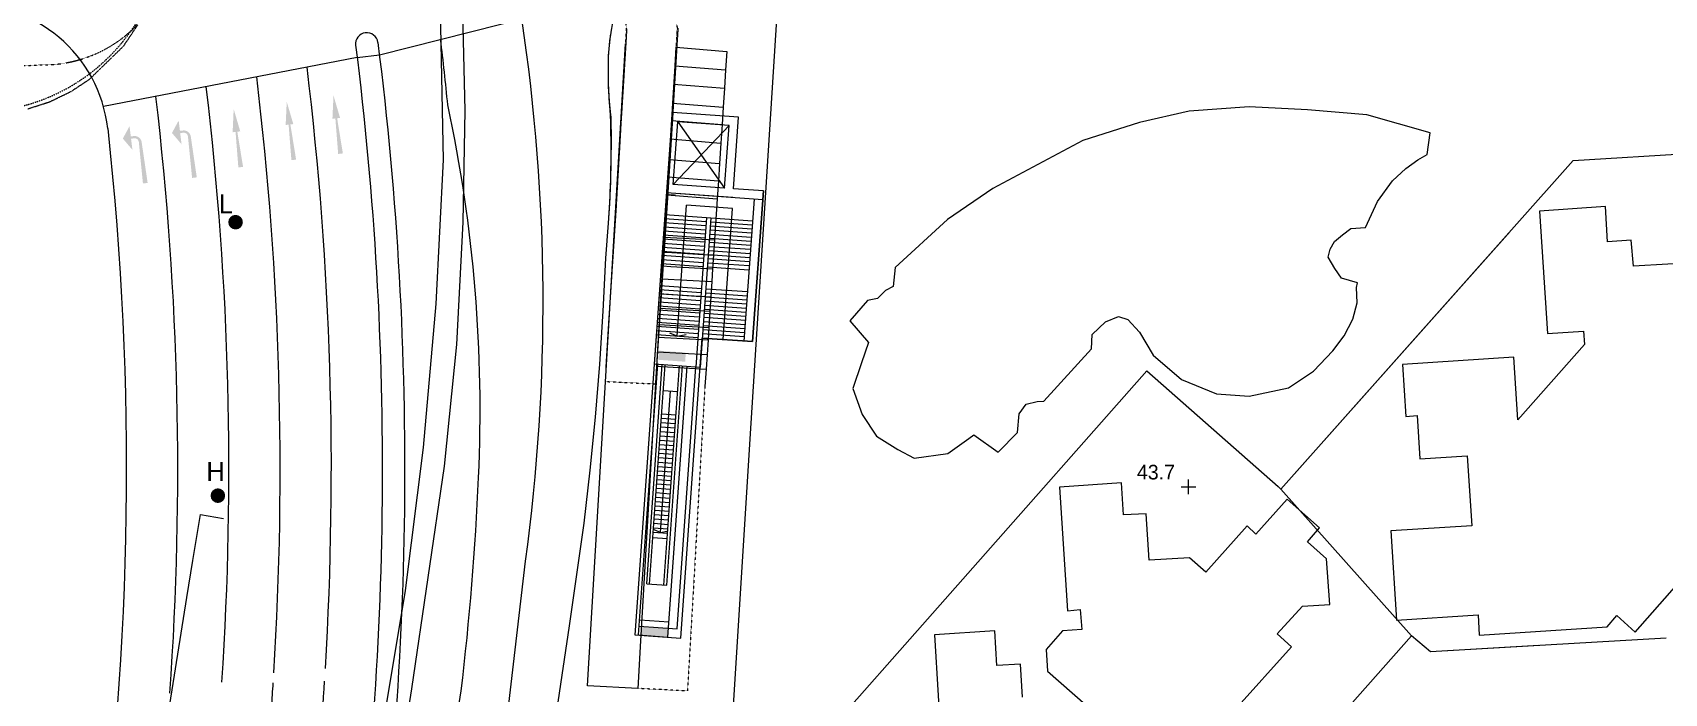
# Model space of a CAD drawing. Header units: millimetres. Extents: x 833924389 to 835767163, y 817400000 to 818811854.
# Drawn here: x 835332009 to 835443568, y 818164845 to 818209986 of the extents above; entities that cross this region are included whole.
import ezdxf
from ezdxf.enums import TextEntityAlignment as Align

# ---------------------------------------------------------------- set-up
doc = ezdxf.new("R2010")
doc.units = ezdxf.units.MM
doc.header["$LTSCALE"] = 10
doc.header["$MEASUREMENT"] = 0
for name, pattern in [('11nw24d$1$DGN Style 5', [1.174922, 0.503538, -0.671384]), ('DGN Style 2', [15.39188, 9.235128, -6.156752]), ('HIDDEN', [0.375, 0.25, -0.125])]:
    doc.linetypes.add(name, pattern=pattern)
doc.layers.add('01_Base_Plan', color=5, linetype='Continuous', lineweight=5)
doc.styles.add('11nw24d$0$Style-WORKING', font='WORKING.shx')
doc.styles.add('11nw24d$1$Style-ENGINEERING', font='ENGINEERING.shx')

# ---------------------------------------------------------------- blocks, each defined once
blk = doc.blocks.new('11nw24d$0$SPOTHT')
at = {"layer": '01_Base_Plan', "linetype": 'Continuous', "lineweight": 13}
for p, q in [((-0.5, 0), (0.5, 0)), ((0, -0.5), (0, 0.5))]:
    blk.add_line(p, q, dxfattribs=at)
blk = doc.blocks.new('11nw24d$0$UTILP')
at = {"layer": '01_Base_Plan', "linetype": 'Continuous', "lineweight": 13}
h = blk.add_hatch(color=256, dxfattribs=at)
edge = h.paths.add_edge_path()
edge.add_arc((0, 0), 0.5, 0, 360)

msp = doc.modelspace()

# ---------------------------------------------------------------- hatches: boundary and pattern name
at = {"layer": '01_Base_Plan'}
for points in [[(835353028, 818204164), (835352827, 818204140), (835353220, 818201736), (835352898, 818201697), (835352707, 818204125), (835352506, 818204101), (835352579, 818205688)], [(835346204, 818203243), (835346003, 818203219), (835346397, 818200815), (835346074, 818200776), (835345883, 818203204), (835345683, 818203180), (835345755, 818204767)], [(835349831, 818203739), (835349630, 818203715), (835350023, 818201312), (835349701, 818201273), (835349510, 818203701), (835349309, 818203676), (835349382, 818205263)], [(835338176, 818202749), (835338634, 818203596), (835338720, 818202894), (835338924, 818202919), (835338924, 818202919, -0.4077774), (835339463, 818202508), (835339463, 818202508), (835339873, 818199718), (835339551, 818199679), (835339270, 818202506), (835339270, 818202506, 0.4207693), (835338945, 818202766), (835338945, 818202766), (835338739, 818202740), (835338833, 818201978)], [(835341535, 818203131), (835341993, 818203978), (835342079, 818203276), (835342283, 818203301), (835342283, 818203301, -0.4077774), (835342822, 818202890), (835342822, 818202890), (835343232, 818200100), (835342910, 818200060), (835342629, 818202888), (835342629, 818202888, 0.4207693), (835342304, 818203147), (835342304, 818203147), (835342098, 818203122), (835342192, 818202359)]]:
    msp.add_hatch(color=256, dxfattribs=at).paths.add_polyline_path(points)
at = {"layer": '01_Base_Plan', "linetype": 'Continuous'}
h = msp.add_hatch(color=256, dxfattribs=at)
edge = h.paths.add_edge_path()
edge.add_arc((835344674, 818178351), 500, 0, 360)

# ---------------------------------------------------------------- linework, layer by layer
at = {"layer": '01_Base_Plan', "linetype": 'HIDDEN', "ltscale": 10}
for p, q in [((835339194, 818210522), (835338197, 818209040)), ((835372621, 818210248), (835372420, 818206903)), ((835376126, 818210301), (835375814, 818205199)), ((835335880, 818206789), (835338197, 818209040)), ((835375789, 818204334), (835376031, 818208880)), ((835334624, 818205961), (835335880, 818206789)), ((835372420, 818206903), (835372232, 818203895)), ((835333179, 818205264), (835334624, 818205961)), ((835331671, 818204776), (835333179, 818205264)), ((835375490, 818199551), (835375789, 818204334)), ((835375814, 818205199), (835375623, 818202168)), ((835372232, 818203895), (835372056, 818200822)), ((835375623, 818202168), (835375426, 818198921)), ((835372056, 818200822), (835371881, 818197816)), ((835375230, 818195503), (835375490, 818199551)), ((835375426, 818198921), (835375959, 818198891)), ((835371881, 818197816), (835371586, 818193317)), ((835374892, 818190407), (835375230, 818195503)), ((835371586, 818193317), (835371391, 818190276)), ((835371391, 818190276), (835371193, 818187061)), ((835374678, 818187061), (835374892, 818190407))]:
    msp.add_line(p, q, dxfattribs=at)
at = {"layer": '01_Base_Plan', "linetype": 'Continuous'}
for p, q in [((835369933, 818165352), (835372533, 818209213)), ((835375912, 818207727), (835379385, 818207440)), ((835375834, 818206466), (835379303, 818206187)), ((835375755, 818205176), (835379219, 818204898)), ((835380268, 818204201), (835376737, 818204453)), ((835375682, 818203985), (835379142, 818203707)), ((835375808, 818199607), (835376114, 818203896)), ((835379626, 818203645), (835375808, 818199607)), ((835379626, 818203645), (835376114, 818203896)), ((835376114, 818203896), (835379320, 818199356)), ((835379320, 818199356), (835379626, 818203645)), ((835379919, 818199313), (835380268, 818204201)), ((835375605, 818202724), (835379059, 818202446)), ((835375518, 818201322), (835378968, 818201043)), ((835375446, 818200134), (835378891, 818199855)), ((835375344, 818199038), (835374509, 818187348)), ((835375370, 818198902), (835375193, 818196013)), ((835381927, 818198568), (835375344, 818199038)), ((835379876, 818198715), (835375344, 818199038)), ((835375370, 818198906), (835378811, 818198628)), ((835379320, 818199356), (835375808, 818199607)), ((835381970, 818199167), (835379919, 818199313)), ((835381970, 818199167), (835381235, 818188873)), ((835376073, 818189241), (835376712, 818198189)), ((835379854, 818197964), (835376712, 818198189)), ((835378811, 818198628), (835378628, 818195823)), ((835379215, 818189017), (835379854, 818197964)), ((835381328, 818198611), (835380636, 818188916)), ((835378020, 818196501), (835375177, 818196704)), ((835378040, 818196781), (835375197, 818196983)), ((835378060, 818197060), (835375217, 818197263)), ((835381222, 818197115), (835375237, 818197542)), ((835378080, 818197339), (835377352, 818187145)), ((835378379, 818197318), (835377651, 818187124)), ((835381182, 818196556), (835378339, 818196759)), ((835381202, 818196836), (835378359, 818197039)), ((835375193, 818196013), (835374651, 818187196)), ((835377940, 818195384), (835375097, 818195587)), ((835377960, 818195663), (835375117, 818195866)), ((835377980, 818195943), (835375137, 818196146)), ((835378000, 818196222), (835375157, 818196425)), ((835375193, 818196019), (835378628, 818195823)), ((835381102, 818195439), (835378259, 818195642)), ((835381122, 818195719), (835378279, 818195921)), ((835381142, 818195998), (835378299, 818196201)), ((835381162, 818196277), (835378319, 818196480)), ((835377860, 818194267), (835375018, 818194470)), ((835377880, 818194546), (835375037, 818194749)), ((835377900, 818194826), (835375057, 818195028)), ((835377920, 818195105), (835375077, 818195308)), ((835381022, 818194322), (835378179, 818194525)), ((835381042, 818194601), (835378199, 818194804)), ((835381062, 818194881), (835378219, 818195084)), ((835381082, 818195160), (835378239, 818195363)), ((835377840, 818193988), (835374998, 818194191)), ((835380982, 818193763), (835378140, 818193966)), ((835381002, 818194043), (835378160, 818194246)), ((835377694, 818191933), (835374851, 818192136)), ((835377714, 818192212), (835374871, 818192415)), ((835377734, 818192492), (835374891, 818192694)), ((835374955, 818192141), (835378376, 818191947)), ((835375018, 818193168), (835378442, 818192973)), ((835380856, 818191988), (835378013, 818192191)), ((835380876, 818192267), (835378033, 818192470)), ((835377614, 818190816), (835374771, 818191019)), ((835377634, 818191095), (835374791, 818191298)), ((835377654, 818191374), (835374811, 818191577)), ((835377674, 818191654), (835374831, 818191857)), ((835374894, 818191158), (835378312, 818190964)), ((835380776, 818190871), (835377933, 818191074)), ((835380796, 818191150), (835377953, 818191353)), ((835380816, 818191429), (835377973, 818191632)), ((835380836, 818191709), (835377993, 818191912)), ((835377534, 818189699), (835374692, 818189901)), ((835377554, 818189978), (835374711, 818190181)), ((835377574, 818190257), (835374731, 818190460)), ((835377594, 818190536), (835374751, 818190739)), ((835374826, 818190035), (835378238, 818189841)), ((835380696, 818189754), (835377853, 818189957)), ((835380716, 818190033), (835377873, 818190236)), ((835380736, 818190312), (835377893, 818190515)), ((835380756, 818190592), (835377913, 818190794)), ((835377494, 818189140), (835374652, 818189343)), ((835377514, 818189419), (835374672, 818189622)), ((835374773, 818189184), (835378183, 818188991)), ((835376073, 818189241), (835375563, 818189458)), ((835376073, 818189241), (835376685, 818189356)), ((835381235, 818188873), (835377794, 818189119)), ((835380656, 818189195), (835377814, 818189398)), ((835380676, 818189474), (835377834, 818189677)), ((835374712, 818188188), (835378118, 818187995)), ((835373438, 818168831), (835374759, 818187330)), ((835374651, 818187196), (835373578, 818168426)), ((835373991, 818172325), (835375060, 818187309)), ((835374191, 818172311), (835375260, 818187294)), ((835374509, 818187348), (835377651, 818187124)), ((835374651, 818187196), (835378054, 818187005)), ((835375161, 818172242), (835376230, 818187225)), ((835375360, 818172227), (835376429, 818187211)), ((835375433, 818168688), (835376754, 818187188)), ((835376075, 818169244), (835377352, 818187145)), ((835378054, 818187005), (835377975, 818185802)), ((835374929, 818175828), (835375620, 818185512)), ((835375135, 818185547), (835376105, 818185478)), ((835374978, 818183344), (835375948, 818183275)), ((835374999, 818183643), (835375969, 818183574)), ((835375021, 818183942), (835375991, 818183873)), ((835374892, 818182147), (835375862, 818182078)), ((835374914, 818182446), (835375884, 818182377)), ((835374935, 818182745), (835375905, 818182676)), ((835374957, 818183045), (835375927, 818182975)), ((835374807, 818180950), (835375777, 818180881)), ((835374828, 818181249), (835375798, 818181180)), ((835374850, 818181548), (835375820, 818181479)), ((835374871, 818181848), (835375841, 818181778)), ((835374743, 818180052), (835375713, 818179983)), ((835374764, 818180351), (835375734, 818180282)), ((835374786, 818180651), (835375756, 818180582)), ((835374658, 818178855), (835375628, 818178786)), ((835374679, 818179155), (835375649, 818179085)), ((835374700, 818179454), (835375670, 818179385)), ((835374722, 818179753), (835375692, 818179684)), ((835374572, 818177658), (835375542, 818177589)), ((835374594, 818177958), (835375563, 818177888)), ((835374615, 818178257), (835375585, 818178188)), ((835374636, 818178556), (835375606, 818178487)), ((835374487, 818176461), (835375457, 818176392)), ((835374508, 818176761), (835375478, 818176691)), ((835374529, 818177060), (835375499, 818176991)), ((835374551, 818177359), (835375521, 818177290)), ((835374417, 818175489), (835375387, 818175420)), ((835374444, 818175863), (835375414, 818175794)), ((835374465, 818176162), (835375435, 818176093)), ((835374929, 818175828), (835374506, 818176022)), ((835374929, 818175828), (835375366, 818175933)), ((835373991, 818172325), (835375360, 818172227)), ((835373512, 818169866), (835375507, 818169724)), ((835373438, 818168831), (835375433, 818168688)), ((835373481, 818169429), (835376075, 818169244)), ((835373578, 818168426), (835373393, 818165178)), ((835373393, 818165178), (835369933, 818165352))]:
    msp.add_line(p, q, dxfattribs=at)
at = {"layer": '01_Base_Plan'}
msp.add_line((835354195, 818208291), (835336853, 818204932), dxfattribs=at)
at = {"layer": '01_Base_Plan', "linetype": '11nw24d$1$DGN Style 5'}
msp.add_line((835371166, 818186151), (835374582, 818185986), dxfattribs=at)
at = {"layer": '01_Base_Plan', "linetype": '11nw24d$1$DGN Style 5', "flags": 128}
for points in [[(835369069, 818274352), (835368076, 818274108), (835367218, 818273452), (835366639, 818272540), (835366410, 818271485), (835366488, 818270932), (835366560, 818270415), (835367192, 818267649), (835368222, 818263138), (835369776, 818256336), (835370212, 818254784), (835372690, 818245959), (835372778, 818245647), (835373011, 818243167), (835375459, 818217135), (835376070, 818210302), (835375990, 818209000)], [(835327508, 818207556), (835332569, 818207784), (835332598, 818207784), (835332628, 818207783), (835332657, 818207783), (835332686, 818207783), (835332715, 818207783), (835332744, 818207783), (835332773, 818207783), (835332802, 818207784), (835332832, 818207784), (835332861, 818207784), (835332890, 818207785), (835332919, 818207785), (835332948, 818207786), (835332977, 818207787), (835333006, 818207788), (835333035, 818207789), (835333065, 818207790), (835333094, 818207791), (835333123, 818207793), (835333152, 818207794), (835333181, 818207795), (835333210, 818207797), (835333239, 818207799), (835333268, 818207801), (835333297, 818207802), (835333326, 818207804), (835333355, 818207806), (835333385, 818207808), (835333414, 818207811), (835333443, 818207813), (835333472, 818207816), (835333501, 818207818), (835333530, 818207821), (835333559, 818207823), (835333588, 818207826), (835333617, 818207829), (835333646, 818207832), (835333675, 818207835), (835333704, 818207838), (835333733, 818207842), (835333762, 818207845), (835333791, 818207848), (835333819, 818207852), (835333848, 818207856), (835333877, 818207859), (835333906, 818207863), (835333935, 818207867), (835333964, 818207871), (835333993, 818207875), (835334022, 818207880), (835334050, 818207884), (835334079, 818207888), (835334108, 818207893), (835334137, 818207897), (835334166, 818207902), (835334194, 818207907), (835334223, 818207912), (835334252, 818207917), (835334280, 818207922), (835334309, 818207927), (835334338, 818207932), (835334366, 818207937), (835334395, 818207943), (835334424, 818207948), (835334452, 818207954), (835334481, 818207960), (835334509, 818207965), (835334538, 818207971), (835334566, 818207977), (835334595, 818207983), (835334623, 818207989), (835334652, 818207996), (835334680, 818208002), (835334709, 818208008), (835334737, 818208015), (835334766, 818208022), (835334794, 818208028), (835334822, 818208035), (835334851, 818208042), (835334879, 818208049), (835334907, 818208056), (835334935, 818208063), (835334964, 818208070), (835334992, 818208078), (835335020, 818208085), (835335048, 818208093), (835335076, 818208101), (835335104, 818208108), (835335132, 818208116), (835335160, 818208124), (835335188, 818208132), (835335216, 818208140), (835335244, 818208148), (835335272, 818208156), (835335300, 818208165), (835335328, 818208173), (835335356, 818208182), (835335384, 818208190), (835335412, 818208199), (835335439, 818208208), (835335467, 818208217), (835335495, 818208226), (835335523, 818208235), (835335550, 818208244), (835335578, 818208253), (835335605, 818208263), (835335633, 818208272), (835335661, 818208282), (835335688, 818208291), (835335716, 818208301), (835335743, 818208311), (835335770, 818208321), (835335798, 818208330), (835335825, 818208341), (835335853, 818208351), (835335880, 818208361), (835335907, 818208371), (835335934, 818208382), (835335961, 818208392), (835335989, 818208403), (835336016, 818208414), (835336043, 818208424), (835336070, 818208435), (835336097, 818208446), (835336124, 818208457), (835336151, 818208468), (835336178, 818208479), (835336205, 818208491), (835336231, 818208502), (835336258, 818208513), (835336285, 818208525), (835336312, 818208537), (835336338, 818208548), (835336365, 818208560), (835336392, 818208572), (835336418, 818208584), (835336445, 818208596), (835336471, 818208608), (835336498, 818208621), (835336524, 818208633), (835336550, 818208645), (835336577, 818208658), (835336603, 818208670), (835336629, 818208683), (835336655, 818208696), (835336682, 818208709), (835336708, 818208721), (835336734, 818208734), (835336760, 818208748), (835336786, 818208761), (835336812, 818208774), (835336838, 818208787), (835336864, 818208801), (835336889, 818208814), (835336915, 818208828), (835336941, 818208841), (835336967, 818208855), (835336992, 818208869), (835337018, 818208883), (835337043, 818208897), (835337069, 818208911), (835337094, 818208925), (835337120, 818208940), (835337145, 818208954), (835337170, 818208968), (835337196, 818208983), (835337221, 818208997), (835337246, 818209012), (835337271, 818209027), (835337296, 818209042), (835337321, 818209057), (835337346, 818209072), (835337371, 818209087), (835337396, 818209102), (835337421, 818209117), (835337446, 818209132), (835337471, 818209148), (835337495, 818209163), (835337520, 818209179), (835337545, 818209194), (835337569, 818209210), (835337594, 818209226), (835337618, 818209242), (835337642, 818209258), (835337667, 818209274), (835337691, 818209290), (835337715, 818209306), (835337739, 818209322), (835337764, 818209339), (835337788, 818209355), (835337812, 818209371), (835337836, 818209388), (835337860, 818209405), (835337883, 818209421), (835337907, 818209438), (835337931, 818209455), (835337955, 818209472), (835337978, 818209489), (835338002, 818209506), (835338025, 818209523), (835338049, 818209541), (835338072, 818209558), (835338096, 818209575), (835338119, 818209593), (835338142, 818209610), (835338165, 818209628), (835338189, 818209646), (835338212, 818209664), (835338235, 818209682), (835338258, 818209699), (835338281, 818209717), (835338303, 818209736), (835338326, 818209754), (835338349, 818209772), (835338372, 818209790), (835338394, 818209809), (835338417, 818209827), (835338439, 818209846), (835338462, 818209864), (835338484, 818209883), (835338506, 818209902), (835338529, 818209920), (835338551, 818209939), (835338573, 818209958), (835338595, 818209977), (835338617, 818209997), (835338639, 818210016), (835338661, 818210035), (835338683, 818210054), (835338704, 818210074), (835338726, 818210093), (835338748, 818210113), (835338769, 818210132), (835338791, 818210152), (835338812, 818210172), (835338833, 818210191), (835338855, 818210211), (835338876, 818210231), (835338897, 818210251), (835338918, 818210271), (835338990, 818210333), (835339721, 818211710), (835339919, 818212305), (835339935, 818212354), (835340239, 818213268), (835340350, 818213603), (835340656, 818215575), (835340637, 818216971), (835340629, 818217570), (835340374, 818222249), (835340366, 818222385), (835340314, 818223332), (835340312, 818223380), (835340122, 818226858), (835340063, 818227931), (835339915, 818230645), (835339642, 818235644), (835339648, 818235739), (835339721, 818236867), (835340100, 818238032), (835340755, 818239067), (835341645, 818239909), (835342458, 818240362), (835342716, 818240505), (835343491, 818240710), (835343634, 818240748), (835343737, 818240775), (835343900, 818240818), (835350000, 818241186), (835354943, 818241484), (835354990, 818241487), (835356160, 818241557), (835357651, 818241647), (835357736, 818241652), (835357784, 818241655), (835364247, 818242045), (835365596, 818241866), (835366869, 818241387), (835368001, 818240633), (835368934, 818239642), (835369618, 818238467), (835370020, 818237167), (835372355, 818212800), (835372598, 818210268), (835372533, 818209213)], [(835377975, 818185802), (835377864, 818183997), (835376783, 818165007), (835373393, 818165178)]]:
    msp.add_lwpolyline(points, dxfattribs=at)
at = {"layer": '01_Base_Plan', "linetype": 'Continuous', "flags": 128}
for points in [[(835387046, 818215452), (835383137, 818215220), (835381010, 818181880), (835379712, 818161082), (835371860, 818160589), (835369850, 818147780), (835368120, 818134940), (835367370, 818127720), (835366880, 818120480), (835366739, 818115045), (835366739, 818115040)], [(835383137, 818215220), (835381010, 818181880), (835379712, 818161082), (835371860, 818160589), (835369850, 818147780), (835368120, 818134940), (835367370, 818127720), (835366880, 818120480), (835366739, 818115045), (835366739, 818115040), (835367557, 818115107)], [(835354610, 818078855), (835353279, 818086356), (835352252, 818093905), (835351530, 818101489), (835351115, 818109096), (835351008, 818116713), (835351208, 818124329), (835351716, 818131930), (835352839, 818142037), (835354229, 818152111), (835355886, 818162144), (835357499, 818171866), (835358739, 818181642), (835359605, 818191459), (835360094, 818201301), (835359857, 818213830)], [(835361373, 818212311), (835361564, 818204671), (835361421, 818197030), (835360995, 818188685), (835360155, 818180372), (835357919, 818165162), (835355096, 818147306), (835354095, 818140000), (835353298, 818132670), (835352697, 818124106), (835352514, 818115522), (835352750, 818106940), (835353317, 818099216), (835354172, 818091518), (835355312, 818083857)], [(835371572, 818210198), (835371533, 818209979), (835371498, 818209760), (835371466, 818209539), (835371439, 818209319), (835371415, 818209098), (835371395, 818208876), (835371379, 818208654), (835371367, 818208432), (835371366, 818208422), (835371366, 818208412), (835371366, 818208402), (835371365, 818208392), (835371365, 818208382), (835371364, 818208372), (835371364, 818208362), (835371364, 818208352), (835371363, 818208342), (835371363, 818208332), (835371363, 818208322), (835371362, 818208312), (835371362, 818208302), (835371362, 818208292), (835371361, 818208282), (835371361, 818208272), (835371361, 818208262), (835371360, 818208252), (835371360, 818208242), (835371360, 818208232), (835371359, 818208222), (835371359, 818208212), (835371359, 818208202), (835371358, 818208192), (835371358, 818208182), (835371358, 818208172), (835371357, 818208162), (835371357, 818208152), (835371357, 818208142), (835371357, 818208132), (835371356, 818208122), (835371356, 818208112), (835371356, 818208102), (835371355, 818208092), (835371355, 818208082), (835371355, 818208072), (835371355, 818208062), (835371354, 818208052), (835371354, 818208042), (835371354, 818208032), (835371354, 818208022), (835371353, 818208012), (835371353, 818208002), (835371353, 818207992), (835371353, 818207982), (835371352, 818207972), (835371352, 818207962), (835371352, 818207952), (835371352, 818207942), (835371352, 818207932), (835371351, 818207922), (835371351, 818207912), (835371351, 818207902), (835371351, 818207892), (835371351, 818207882), (835371350, 818207872), (835371350, 818207862), (835371350, 818207852), (835371350, 818207842), (835371350, 818207832), (835371349, 818207822), (835371349, 818207812), (835371349, 818207802), (835371349, 818207792), (835371349, 818207782), (835371349, 818207772), (835371349, 818207762), (835371348, 818207752), (835371348, 818207742), (835371348, 818207732), (835371348, 818207722), (835371348, 818207712), (835371348, 818207702), (835371348, 818207692), (835371347, 818207682), (835371347, 818207672), (835371347, 818207662), (835371347, 818207652), (835371347, 818207642), (835371347, 818207632), (835371347, 818207622), (835371347, 818207612), (835371347, 818207602), (835371347, 818207592), (835371346, 818207582), (835371346, 818207572), (835371346, 818207562), (835371346, 818207552), (835371346, 818207542), (835371346, 818207532), (835371346, 818207522), (835371346, 818207512), (835371346, 818207502), (835371346, 818207492), (835371346, 818207482), (835371346, 818207472), (835371346, 818207462), (835371346, 818207452), (835371346, 818207442), (835371346, 818207432), (835371346, 818207422), (835371346, 818207412), (835371346, 818207402), (835371346, 818207392), (835371346, 818207382), (835371346, 818207372), (835371346, 818207362), (835371346, 818207352), (835371346, 818207342), (835371346, 818207332), (835371346, 818207322), (835371346, 818207312), (835371346, 818207302), (835371346, 818207292), (835371346, 818207282), (835371346, 818207272), (835371346, 818207262), (835371346, 818207252), (835371346, 818207242), (835371346, 818207232), (835371346, 818207222), (835371346, 818207212), (835371346, 818207202), (835371346, 818207192), (835371346, 818207182), (835371346, 818207172), (835371347, 818207162), (835371347, 818207152), (835371347, 818207142), (835371347, 818207132), (835371347, 818207122), (835371347, 818207112), (835371347, 818207102), (835371347, 818207092), (835371347, 818207082), (835371347, 818207072), (835371348, 818207062), (835371348, 818207052), (835371348, 818207042), (835371348, 818207032), (835371348, 818207022), (835371348, 818207012), (835371348, 818207002), (835371348, 818206992), (835371349, 818206982), (835371349, 818206972), (835371349, 818206962), (835371349, 818206952), (835371349, 818206942), (835371349, 818206932), (835371350, 818206922), (835371350, 818206912), (835371350, 818206902), (835371350, 818206892), (835371350, 818206882), (835371350, 818206872), (835371351, 818206862), (835371351, 818206852), (835371351, 818206842), (835371351, 818206832), (835371351, 818206822), (835371352, 818206812), (835371352, 818206802), (835371352, 818206792), (835371352, 818206782), (835371353, 818206772), (835371353, 818206762), (835371353, 818206752), (835371353, 818206742), (835371354, 818206733), (835371354, 818206723), (835371354, 818206713), (835371354, 818206703), (835371355, 818206693), (835371355, 818206682), (835371355, 818206672), (835371355, 818206663), (835371356, 818206653), (835371356, 818206643), (835371356, 818206633), (835371356, 818206623), (835371357, 818206613), (835371357, 818206602), (835371357, 818206592), (835371358, 818206583), (835371358, 818206573), (835371358, 818206563), (835371359, 818206553), (835371359, 818206543), (835371359, 818206533), (835371359, 818206523), (835371360, 818206512), (835371360, 818206502), (835371360, 818206493), (835371361, 818206483), (835371361, 818206473), (835371361, 818206463), (835371362, 818206453), (835371362, 818206443), (835371363, 818206433), (835371363, 818206423), (835371363, 818206413), (835371364, 818206403), (835371364, 818206393), (835371364, 818206383), (835371365, 818206373), (835371365, 818206363), (835371366, 818206353), (835371366, 818206343), (835371366, 818206333), (835371367, 818206323), (835371367, 818206313), (835371367, 818206303), (835371368, 818206293), (835371368, 818206283), (835371369, 818206273), (835371369, 818206263), (835371370, 818206253), (835371370, 818206243), (835371370, 818206233), (835371371, 818206223), (835371371, 818206213), (835371372, 818206203), (835371372, 818206193), (835371373, 818206183), (835371373, 818206173), (835371374, 818206163), (835371374, 818206153), (835371374, 818206143), (835371375, 818206133), (835371375, 818206123), (835371376, 818206113), (835371376, 818206103), (835371377, 818206093), (835371377, 818206083), (835371378, 818206073), (835371378, 818206063), (835371379, 818206053), (835371379, 818206043), (835371380, 818206033), (835371380, 818206023), (835371381, 818206013), (835371381, 818206003), (835371382, 818205993), (835371382, 818205983), (835371383, 818205973), (835371384, 818205963), (835371384, 818205953), (835371385, 818205943), (835371385, 818205933), (835371386, 818205923), (835371386, 818205913), (835371387, 818205903), (835371387, 818205893), (835371388, 818205883), (835371388, 818205873), (835371389, 818205863), (835371390, 818205853), (835371390, 818205843), (835371391, 818205833), (835371391, 818205823), (835371392, 818205813), (835371393, 818205803), (835371393, 818205793), (835371394, 818205783), (835371394, 818205773), (835371395, 818205763), (835371396, 818205753), (835371396, 818205743), (835371397, 818205734), (835371397, 818205724), (835371398, 818205714), (835371399, 818205704), (835371399, 818205693), (835371400, 818205684), (835371401, 818205674), (835371401, 818205664), (835371402, 818205654), (835371403, 818205644), (835371403, 818205634), (835371404, 818205624), (835371405, 818205614), (835371405, 818205604), (835371406, 818205594), (835371407, 818205584), (835371407, 818205574), (835371408, 818205564), (835371409, 818205554), (835371409, 818205544), (835371410, 818205534), (835371411, 818205524), (835371411, 818205514), (835371412, 818205504), (835371413, 818205494), (835371414, 818205484), (835371414, 818205474), (835371415, 818205464), (835371416, 818205454), (835371416, 818205444), (835371417, 818205434), (835371418, 818205424), (835371419, 818205414), (835371419, 818205404), (835371420, 818205394), (835371421, 818205384), (835371422, 818205374), (835371422, 818205364), (835371423, 818205354), (835371424, 818205344), (835371425, 818205334), (835371426, 818205325), (835371426, 818205315), (835371427, 818205305), (835371428, 818205295), (835371429, 818205285), (835371429, 818205275), (835371430, 818205265), (835371431, 818205255), (835371432, 818205245), (835371433, 818205235), (835371433, 818205225), (835371434, 818205215), (835371435, 818205205), (835371436, 818205195), (835371437, 818205185), (835371438, 818205175), (835371438, 818205165), (835371439, 818205155), (835371440, 818205145), (835371441, 818205135), (835371442, 818205125), (835371443, 818205115), (835371444, 818205105), (835371444, 818205095), (835371445, 818205085), (835371446, 818205075), (835371447, 818205065), (835371448, 818205055), (835371449, 818205045), (835371450, 818205035), (835371451, 818205026), (835371451, 818205016), (835371452, 818205006), (835371453, 818204996), (835371454, 818204986), (835371455, 818204976), (835371456, 818204966), (835371457, 818204956), (835371458, 818204946), (835371459, 818204936), (835371460, 818204926), (835371461, 818204916), (835371462, 818204906), (835371462, 818204896), (835371463, 818204886), (835371464, 818204876), (835371465, 818204866), (835371466, 818204856), (835371467, 818204846), (835371468, 818204836), (835371469, 818204826), (835371470, 818204816), (835371471, 818204807), (835371472, 818204796), (835371473, 818204787), (835371474, 818204777), (835371475, 818204767), (835371476, 818204757), (835371477, 818204747), (835371478, 818204737), (835371479, 818204727), (835371480, 818204717), (835371481, 818204707), (835371482, 818204697), (835371483, 818204687), (835371484, 818204677), (835371485, 818204667), (835371486, 818204657), (835371487, 818204647), (835371488, 818204637), (835371489, 818204627), (835371490, 818204617), (835371491, 818204608), (835371492, 818204598), (835371493, 818204588), (835371494, 818204578), (835371496, 818204568), (835371497, 818204558), (835371498, 818204548)], [(835375990, 818208999), (835375912, 818207727), (835375370, 818198902)], [(835375990, 818209000), (835379467, 818208703), (835379385, 818207440), (835379303, 818206187), (835379219, 818204898), (835379142, 818203707), (835379059, 818202446), (835378968, 818201043), (835378891, 818199855), (835378811, 818198628)], [(835371498, 818204548), (835371499, 818204538), (835371500, 818204528), (835371501, 818204518), (835371502, 818204508), (835371503, 818204498), (835371504, 818204488), (835371505, 818204478), (835371506, 818204468), (835371507, 818204458), (835371509, 818204448), (835371510, 818204439), (835371511, 818204429), (835371512, 818204419), (835371513, 818204409), (835371514, 818204399), (835371515, 818204389), (835371516, 818204379), (835371518, 818204369), (835371519, 818204359), (835371520, 818204349), (835371521, 818204339), (835371522, 818204329), (835371523, 818204319), (835371524, 818204309), (835371526, 818204299), (835371527, 818204290), (835371528, 818204280), (835371529, 818204270), (835371530, 818204260), (835371531, 818204250), (835371533, 818204240), (835371534, 818204230), (835371535, 818204220), (835371536, 818204210), (835371537, 818204200), (835371539, 818204190), (835371540, 818204180), (835371541, 818204170), (835371542, 818204160), (835371544, 818204151), (835371545, 818204141), (835371546, 818204131), (835371547, 818204121), (835371548, 818204111), (835371550, 818204100), (835371563, 818202672), (835371550, 818201243), (835371513, 818199815), (835371451, 818198388), (835371364, 818196963), (835371164, 818194589), (835370997, 818190958), (835370766, 818187331), (835370471, 818183709), (835370114, 818180092), (835369694, 818176482), (835368698, 818169465), (835367499, 818161478)], [(835423124, 818196672), (835423964, 818198448), (835424983, 818199859), (835425890, 818200709), (835426703, 818201290), (835427350, 818201668), (835427558, 818203132), (835423228, 818204371), (835419159, 818204711), (835415173, 818204915), (835411087, 818204621), (835407693, 818203838), (835403803, 818202620), (835397663, 818199343), (835394553, 818197223), (835390978, 818193941), (835390849, 818192642), (835390313, 818192374), (835389765, 818191830), (835389082, 818191681), (835387889, 818190304), (835389158, 818188827), (835388667, 818187426), (835388086, 818185671), (835388730, 818183890), (835389707, 818182426), (835391162, 818181510), (835392279, 818180919), (835394583, 818181223), (835396018, 818182267), (835396365, 818182509), (835398023, 818181330), (835399333, 818182663), (835399466, 818183936), (835399944, 818184595), (835400679, 818184781), (835401140, 818184813), (835404410, 818188387), (835404446, 818189365), (835405368, 818190237), (835406243, 818190592), (835406896, 818190387), (835407691, 818189521), (835408627, 818187957), (835410563, 818186290), (835412956, 818185298), (835415177, 818185143), (835417869, 818185707), (835419578, 818186846), (835420907, 818188256), (835421685, 818189265), (835422279, 818190407), (835422559, 818191518), (835422529, 818192570), (835422585, 818192890), (835421505, 818193207), (835421042, 818193866), (835420579, 818194657), (835420728, 818195195), (835421014, 818195708), (835421573, 818196182), (835422142, 818196601), (835423124, 818196672)], [(835385583, 818143804), (835384710, 818158255), (835383709, 818159190), (835408187, 818186889), (835417158, 818178972), (835417347, 818178805), (835437342, 818201252), (835453688, 818202250)], [(835446147, 818194314), (835441446, 818194036), (835441295, 818195800), (835439686, 818195683), (835439534, 818198108), (835435022, 818197800), (835435581, 818189420), (835438031, 818189579), (835438106, 818188690), (835433550, 818183543), (835433267, 818187804), (835425653, 818187307), (835425881, 818183767), (835426659, 818183829), (835426843, 818180861), (835430078, 818181065), (835430414, 818176288), (835424871, 818175954), (835425251, 818169835), (835430828, 818170215), (835430912, 818168817), (835439665, 818169398), (835440309, 818170154), (835441582, 818169026), (835444434, 818172285)], [(835378628, 818195823), (835378561, 818194793), (835378499, 818193840), (835378442, 818192973), (835378376, 818191947), (835378312, 818190964), (835378238, 818189841), (835378183, 818188991), (835378118, 818187995), (835378054, 818187005)], [(835417347, 818178805), (835433014, 818196392)], [(835375130, 818194998), (835375708, 818194963), (835378561, 818194793)], [(835375072, 818194045), (835375648, 818194010), (835378499, 818193840)], [(835385583, 818143804), (835384710, 818158255), (835383709, 818159190), (835408187, 818186889), (835417158, 818178972), (835417347, 818178805)], [(835417768, 818178114), (835415645, 818175715), (835415035, 818176283), (835412229, 818173113), (835411099, 818174097), (835408352, 818173945), (835408129, 818177100), (835406583, 818177042), (835406454, 818179232), (835402221, 818178928), (835402772, 818170486), (835403618, 818170563), (835403731, 818169202), (835402423, 818169119), (835401303, 818167836), (835401400, 818166350), (835404005, 818164063)], [(835426284, 818168785), (835417347, 818178805)], [(835414220, 818163745), (835418068, 818168013), (835417105, 818168900), (835418822, 818170805), (835420690, 818170918), (835420477, 818174032), (835419166, 818175193), (835419982, 818176156), (835417768, 818178114)], [(835342037, 818157929), (835340449, 818158203), (835342560, 818171385), (835342964, 818173912), (835343485, 818177056), (835345059, 818176784)], [(835443696, 818168612), (835427570, 818167674), (835426284, 818168785), (835395721, 818134266), (835397438, 818132757), (835398345, 818117446), (835388882, 818106741), (835386740, 818104318), (835385425, 818105434), (835383760, 818105340), (835383754, 818105340), (835377640, 818104995), (835368145, 818104459), (835367911, 818108865), (835367581, 818115080), (835367579, 818115108), (835367117, 818122911)], [(835399690, 818164584), (835399550, 818166832), (835397934, 818166738), (835397793, 818169115), (835393670, 818168841), (835394160, 818160549)], [(835426284, 818168785), (835395721, 818134266)], [(835434991, 818168106), (835427570, 818167674), (835426284, 818168785)], [(835373578, 818168426), (835373393, 818165178)]]:
    msp.add_lwpolyline(points, dxfattribs=at)
at = {"layer": '01_Base_Plan', "flags": 128}
for points in [[(835354195, 818208291), (835355715, 818208477), (835372307, 818212688)], [(835371572, 818210198), (835371533, 818209979), (835371498, 818209760), (835371466, 818209539), (835371438, 818209319), (835371415, 818209098), (835371395, 818208876), (835371379, 818208654), (835371367, 818208432), (835371366, 818208422), (835371366, 818208412), (835371366, 818208402), (835371365, 818208392), (835371365, 818208382), (835371364, 818208372), (835371364, 818208362), (835371364, 818208352), (835371363, 818208342), (835371363, 818208332), (835371363, 818208322), (835371362, 818208312), (835371362, 818208302), (835371362, 818208292), (835371361, 818208282), (835371361, 818208272), (835371361, 818208262), (835371360, 818208252), (835371360, 818208242), (835371360, 818208232), (835371359, 818208222), (835371359, 818208212), (835371359, 818208202), (835371358, 818208192), (835371358, 818208182), (835371358, 818208172), (835371357, 818208162), (835371357, 818208152), (835371357, 818208142), (835371356, 818208132), (835371356, 818208122), (835371356, 818208112), (835371356, 818208102), (835371355, 818208092), (835371355, 818208082), (835371355, 818208072), (835371355, 818208062), (835371354, 818208052), (835371354, 818208042), (835371354, 818208032), (835371354, 818208022), (835371353, 818208012), (835371353, 818208002), (835371353, 818207992), (835371353, 818207982), (835371352, 818207972), (835371352, 818207962), (835371352, 818207952), (835371352, 818207942), (835371351, 818207932), (835371351, 818207922), (835371351, 818207912), (835371351, 818207902), (835371351, 818207892), (835371350, 818207882), (835371350, 818207872), (835371350, 818207862), (835371350, 818207852), (835371350, 818207842), (835371350, 818207832), (835371349, 818207822), (835371349, 818207812), (835371349, 818207802), (835371349, 818207792), (835371349, 818207782), (835371349, 818207772), (835371348, 818207762), (835371348, 818207752), (835371348, 818207742), (835371348, 818207732), (835371348, 818207722), (835371348, 818207712), (835371348, 818207702), (835371348, 818207692), (835371347, 818207682), (835371347, 818207672), (835371347, 818207662), (835371347, 818207652), (835371347, 818207642), (835371347, 818207632), (835371347, 818207622), (835371347, 818207612), (835371347, 818207602), (835371347, 818207592), (835371346, 818207582), (835371346, 818207572), (835371346, 818207562), (835371346, 818207552), (835371346, 818207542), (835371346, 818207532), (835371346, 818207522), (835371346, 818207512), (835371346, 818207502), (835371346, 818207492), (835371346, 818207482), (835371346, 818207472), (835371346, 818207462), (835371346, 818207452), (835371346, 818207442), (835371346, 818207432), (835371346, 818207422), (835371346, 818207412), (835371346, 818207402), (835371346, 818207392), (835371346, 818207382), (835371346, 818207372), (835371346, 818207362), (835371346, 818207352), (835371346, 818207342), (835371346, 818207332), (835371346, 818207322), (835371346, 818207312), (835371346, 818207302), (835371346, 818207292), (835371346, 818207282), (835371346, 818207272), (835371346, 818207262), (835371346, 818207252), (835371346, 818207242), (835371346, 818207232), (835371346, 818207222), (835371346, 818207212), (835371346, 818207202), (835371346, 818207192), (835371346, 818207182), (835371346, 818207172), (835371346, 818207162), (835371347, 818207152), (835371347, 818207142), (835371347, 818207132), (835371347, 818207122), (835371347, 818207112), (835371347, 818207102), (835371347, 818207092), (835371347, 818207082), (835371347, 818207072), (835371347, 818207062), (835371348, 818207052), (835371348, 818207042), (835371348, 818207032), (835371348, 818207022), (835371348, 818207012), (835371348, 818207002), (835371348, 818206992), (835371349, 818206982), (835371349, 818206972), (835371349, 818206962), (835371349, 818206952), (835371349, 818206942), (835371349, 818206932), (835371350, 818206922), (835371350, 818206912), (835371350, 818206902), (835371350, 818206892), (835371350, 818206882), (835371350, 818206872), (835371351, 818206862), (835371351, 818206852), (835371351, 818206842), (835371351, 818206832), (835371351, 818206822), (835371352, 818206812), (835371352, 818206802), (835371352, 818206792), (835371352, 818206782), (835371353, 818206772), (835371353, 818206762), (835371353, 818206752), (835371353, 818206742), (835371353, 818206732), (835371354, 818206722), (835371354, 818206712), (835371354, 818206702), (835371354, 818206692), (835371355, 818206682), (835371355, 818206672), (835371355, 818206662), (835371356, 818206652), (835371356, 818206642), (835371356, 818206632), (835371356, 818206622), (835371357, 818206612), (835371357, 818206602), (835371357, 818206593), (835371358, 818206583), (835371358, 818206573), (835371358, 818206563), (835371358, 818206553), (835371359, 818206543), (835371359, 818206533), (835371359, 818206523), (835371360, 818206513), (835371360, 818206503), (835371360, 818206493), (835371361, 818206483), (835371361, 818206473), (835371361, 818206463), (835371362, 818206453), (835371362, 818206443), (835371362, 818206433), (835371363, 818206423), (835371363, 818206413), (835371364, 818206403), (835371364, 818206393), (835371364, 818206383), (835371365, 818206373), (835371365, 818206363), (835371365, 818206353), (835371366, 818206343), (835371366, 818206333), (835371367, 818206323), (835371367, 818206313), (835371367, 818206303), (835371368, 818206293), (835371368, 818206283), (835371369, 818206273), (835371369, 818206263), (835371370, 818206253), (835371370, 818206243), (835371370, 818206233), (835371371, 818206223), (835371371, 818206213), (835371372, 818206203), (835371372, 818206193), (835371373, 818206183), (835371373, 818206173), (835371374, 818206163), (835371374, 818206153), (835371374, 818206143), (835371375, 818206133), (835371375, 818206123), (835371376, 818206113), (835371376, 818206103), (835371377, 818206093), (835371377, 818206083), (835371378, 818206073), (835371378, 818206063), (835371379, 818206053), (835371379, 818206043), (835371380, 818206033), (835371380, 818206023), (835371381, 818206013), (835371381, 818206003), (835371382, 818205993), (835371382, 818205983), (835371383, 818205973), (835371383, 818205963), (835371384, 818205953), (835371385, 818205943), (835371385, 818205933), (835371386, 818205923), (835371386, 818205913), (835371387, 818205903), (835371387, 818205893), (835371388, 818205883), (835371388, 818205873), (835371389, 818205863), (835371390, 818205853), (835371390, 818205843), (835371391, 818205833), (835371391, 818205823), (835371392, 818205813), (835371393, 818205803), (835371393, 818205793), (835371394, 818205783), (835371394, 818205773), (835371395, 818205763), (835371396, 818205753), (835371396, 818205743), (835371397, 818205733), (835371397, 818205723), (835371398, 818205713), (835371399, 818205704), (835371399, 818205694), (835371400, 818205684), (835371401, 818205674), (835371401, 818205664), (835371402, 818205654), (835371403, 818205644), (835371403, 818205634), (835371404, 818205624), (835371405, 818205614), (835371405, 818205604), (835371406, 818205594), (835371407, 818205584), (835371407, 818205574), (835371408, 818205564), (835371409, 818205554), (835371409, 818205544), (835371410, 818205534), (835371411, 818205524), (835371411, 818205514), (835371412, 818205504), (835371413, 818205494), (835371414, 818205484), (835371414, 818205474), (835371415, 818205464), (835371416, 818205454), (835371416, 818205444), (835371417, 818205434), (835371418, 818205424), (835371419, 818205414), (835371419, 818205404), (835371420, 818205394), (835371421, 818205384), (835371422, 818205374), (835371422, 818205364), (835371423, 818205354), (835371424, 818205344), (835371425, 818205334), (835371425, 818205324), (835371426, 818205314), (835371427, 818205305), (835371428, 818205295), (835371429, 818205285), (835371429, 818205275), (835371430, 818205265), (835371431, 818205255), (835371432, 818205245), (835371433, 818205235), (835371433, 818205225), (835371434, 818205215), (835371435, 818205205), (835371436, 818205195), (835371437, 818205185), (835371438, 818205175), (835371438, 818205165), (835371439, 818205155), (835371440, 818205145), (835371441, 818205135), (835371442, 818205125), (835371443, 818205115), (835371443, 818205105), (835371444, 818205095), (835371445, 818205085), (835371446, 818205075), (835371447, 818205065), (835371448, 818205055), (835371449, 818205045), (835371450, 818205035), (835371450, 818205026), (835371451, 818205016), (835371452, 818205006), (835371453, 818204996), (835371454, 818204986), (835371455, 818204976), (835371456, 818204966), (835371457, 818204956), (835371458, 818204946), (835371459, 818204936), (835371460, 818204926), (835371461, 818204916), (835371461, 818204906), (835371462, 818204896), (835371463, 818204886), (835371464, 818204876), (835371465, 818204866), (835371466, 818204856), (835371467, 818204846), (835371468, 818204836), (835371469, 818204826), (835371470, 818204816), (835371471, 818204806), (835371472, 818204797), (835371473, 818204787), (835371474, 818204777), (835371475, 818204767), (835371476, 818204757), (835371477, 818204747), (835371478, 818204737), (835371479, 818204727), (835371480, 818204717), (835371481, 818204707), (835371482, 818204697), (835371483, 818204687), (835371484, 818204677), (835371485, 818204667), (835371486, 818204657), (835371487, 818204647), (835371488, 818204637), (835371489, 818204627), (835371490, 818204617), (835371491, 818204607), (835371492, 818204598), (835371493, 818204588), (835371494, 818204578), (835371495, 818204568), (835371497, 818204558), (835371498, 818204548), (835371499, 818204538), (835371500, 818204528), (835371501, 818204518), (835371502, 818204508), (835371503, 818204498), (835371504, 818204488), (835371505, 818204478), (835371506, 818204468), (835371507, 818204458), (835371509, 818204448), (835371510, 818204438), (835371511, 818204429), (835371512, 818204419), (835371513, 818204409), (835371514, 818204399), (835371515, 818204389), (835371516, 818204379), (835371517, 818204369), (835371519, 818204359), (835371520, 818204349), (835371521, 818204339), (835371522, 818204329), (835371523, 818204319), (835371524, 818204309), (835371526, 818204299)], [(835373189, 818168848), (835376331, 818168624), (835377794, 818189119), (835381235, 818188873), (835381970, 818199167), (835379919, 818199313), (835380268, 818204201), (835376737, 818204453), (835375735, 818204524), (835373189, 818168848)], [(835371527, 818204289), (835371528, 818204280), (835371529, 818204270), (835371530, 818204260), (835371531, 818204250), (835371533, 818204240), (835371534, 818204230), (835371535, 818204220), (835371536, 818204210), (835371537, 818204200), (835371539, 818204190), (835371540, 818204180), (835371541, 818204170), (835371542, 818204160), (835371543, 818204150), (835371545, 818204141), (835371546, 818204131), (835371547, 818204121), (835371548, 818204111), (835371550, 818204100), (835371563, 818202672), (835371550, 818201243), (835371513, 818199815), (835371451, 818198388), (835371364, 818196963), (835371164, 818194589), (835370997, 818190958), (835370766, 818187331), (835370471, 818183709), (835370114, 818180092), (835369694, 818176482), (835368698, 818169465), (835367499, 818161478)], [(835371446, 818198313), (835371364, 818196963), (835371164, 818194589), (835370997, 818190958), (835370766, 818187331), (835370471, 818183709), (835370114, 818180092), (835369694, 818176482), (835368698, 818169465), (835367499, 818161478)]]:
    msp.add_lwpolyline(points, dxfattribs=at)
for points in [[(835365430, 818210942, -0.0715556), (835365684, 818173868), (835364537, 818164116), (835361714, 818146260), (835360746, 818139184), (835359973, 818132073), (835359392, 818123800), (835359216, 818115543), (835359443, 818107278), (835359990, 818099831), (835360816, 818092381), (835361923, 818084951), (835367454, 818054602), (835370624, 818037195), (835373045, 818024582), (835375285, 818012886), (835377674, 818000131)], [(835359873, 818209532, -0.0091659), (835360365, 818205051), (835360365, 818205051, -0.0646644), (835362472, 818179594), (835362472, 818179594, -0.0187876), (835361286, 818165006), (835361286, 818165006), (835358405, 818146783), (835357420, 818139592), (835356635, 818132372), (835356044, 818123953), (835355865, 818115532), (835356097, 818107109), (835356653, 818099523), (835357494, 818091950), (835358617, 818084404), (835364159, 818054002), (835367353, 818036602), (835369778, 818023949), (835372009, 818012264), (835373628, 818003380)], [(835351949, 818165673, -0.0185583), (835350248, 818148832), (835350248, 818148832, 0.0457919), (835348717, 818109730)]]:
    msp.add_lwpolyline(points, format="xyb", dxfattribs=at)
at = {"layer": '01_Base_Plan'}
for centre, radius, start, end in [((835383547, 818207955), 12186, 94.23199, 175.6663), ((835327698, 818202394), 9500, 6.23864, 93.67514), ((835354851, 818209219), 766, 7.18388, 187.18388), ((835396613, 818207311), 25267, 176.44819, 185.92621)]:
    msp.add_arc(centre, radius, start, end, dxfattribs=at)
at = {"layer": '01_Base_Plan', "linetype": 'DGN Style 2'}
msp.add_arc((835328087, 818217570), 13000, 273.3052, 2.70651, dxfattribs=at)
at = {"layer": '01_Base_Plan', "extrusion": (0, 0, -1)}
for centre, radius, start, end in [((-835124318, 818180161), 231591, 172.81612, 188.21395), ((-835124318, 818180161), 233123, 172.81612, 188.57325), ((-835124318, 818180161), 224591, 173.14785, 183.55132), ((-835124318, 818180161), 228091, 173.08469, 183.42306), ((-835124318, 818180161), 217591, 173.28029, 184.03038), ((-835124318, 818180161), 221091, 173.21302, 183.77394), ((-835299210, 818201904), 72326, 177.78303, 182.84585), ((-835124318, 818180161), 214091, 173.76136, 187.90766)]:
    msp.add_arc(centre, radius, start, end, dxfattribs=at)
at = {"layer": '01_Base_Plan'}
msp.add_rational_spline([(835348435, 818165561), (835347903, 818157401), (835346779, 818149301), (835343894, 818127355), (835345488, 818105279), (835345742, 818101753), (835346490, 818098298), (835348190, 818090448), (835349889, 818082599), (835351844, 818073569), (835353453, 818064470)], [1, 0.999337817891, 1, 0.994865845712, 1, 0.997510065611, 1, 1, 1, 0.999817750775, 1], degree=2, knots=[0, 0, 0, 0.2, 0.2, 0.4, 0.4, 0.6, 0.6, 0.8, 0.8, 1, 1, 1], dxfattribs=at)
at = {"layer": '01_Base_Plan', "linetype": 'Continuous', "extrusion": (0, 0, -1)}
for points in [[(-835376622, 818187502), (-835376667, 818188127), (-835374780, 818187634), (-835374825, 818188258)], [(-835375432, 818168662), (-835375476, 818169287), (-835373589, 818168793), (-835373634, 818169418)]]:
    msp.add_solid(points, dxfattribs=at)

# ---------------------------------------------------------------- block references
at = {"layer": '01_Base_Plan', "linetype": 'Continuous', "xscale": 1000, "yscale": 1000, "zscale": 1000}
for name, p in [('11nw24d$0$UTILP', (835345883, 818197036)), ('11nw24d$0$SPOTHT', (835411025, 818178959, 43700))]:
    msp.add_blockref(name, p, dxfattribs=at)

# ---------------------------------------------------------------- texts
at = {"layer": '01_Base_Plan', "linetype": 'Continuous', "style": '11nw24d$0$Style-WORKING'}
for s, p in [('L', (835344741, 818197631)), ('H', (835343889, 818179359))]:
    msp.add_text(s, height=1300, dxfattribs=at).set_placement(p)
at = {"layer": '01_Base_Plan', "linetype": 'Continuous', "style": '11nw24d$1$Style-ENGINEERING'}
msp.add_text('43.7', height=1000, dxfattribs=at).set_placement((835410108, 818179459, 43700), align=Align.RIGHT)

doc.saveas('drawing.dxf')
